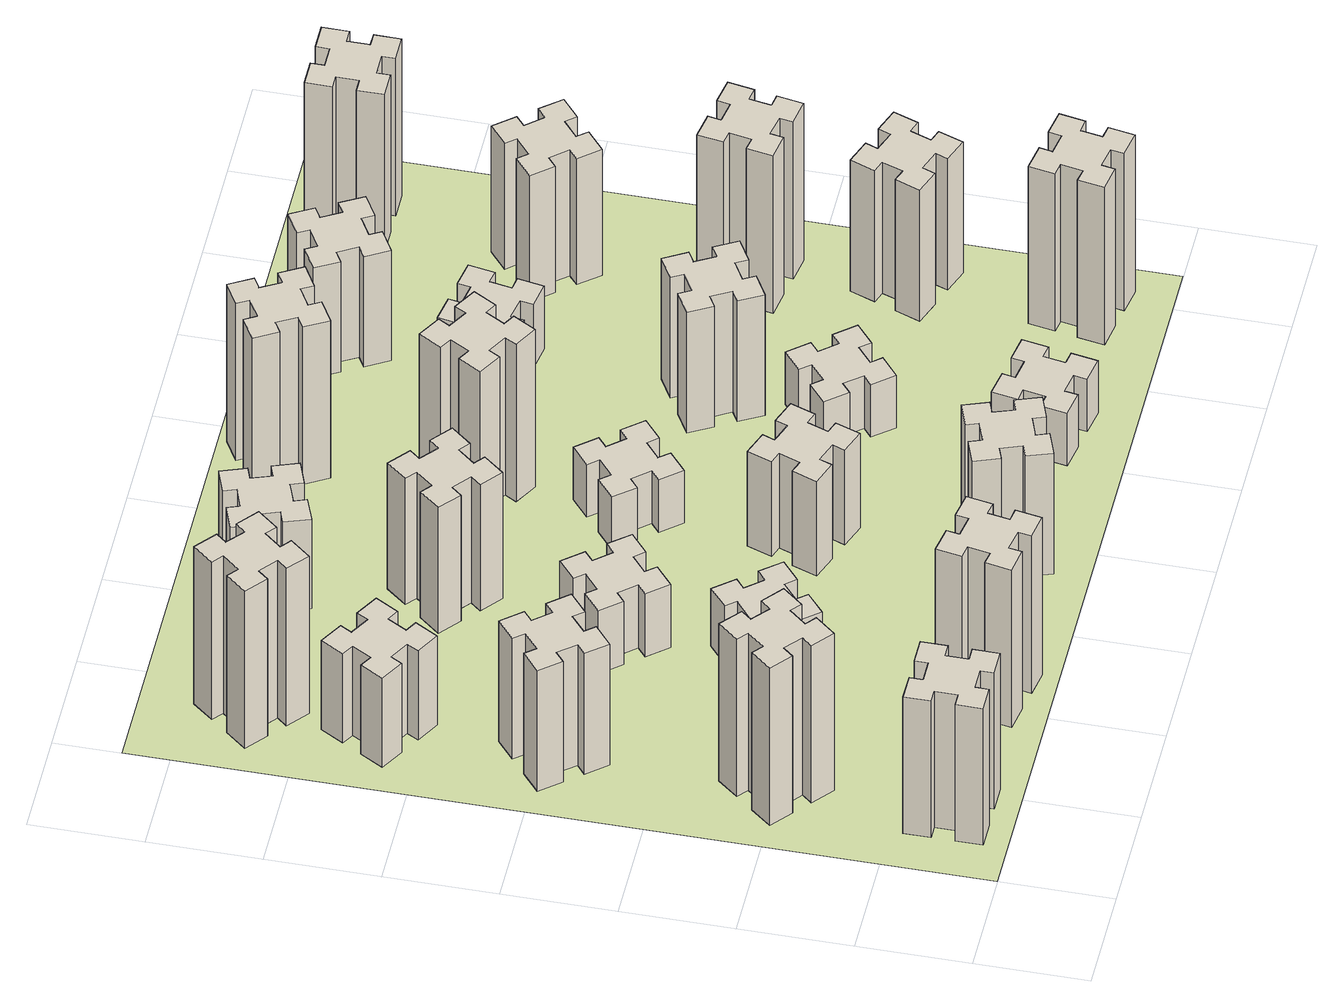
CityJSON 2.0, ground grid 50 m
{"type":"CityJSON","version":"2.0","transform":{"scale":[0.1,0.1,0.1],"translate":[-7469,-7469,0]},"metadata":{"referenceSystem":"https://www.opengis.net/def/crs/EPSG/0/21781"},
"CityObjects":{
"building1":{"type":"Building","attributes":{"class":"1000","function":"1000","usage":"1000","yearOfConstruction":2016,"roofType":"1000","measuredHeight":78,"storeysAboveGround":30,"storeysBelowGround":0},"geometry":[{"type":"Solid","lod":"1","boundaries":[[[[0,1,2,3,4,5,6,7,8,9,10,11,12,13,14,15,16,17,18,19]],[[17,16,20,21]],[[16,15,22,20]],[[15,14,23,22]],[[14,13,24,23]],[[13,12,25,24]],[[12,11,26,25]],[[11,10,27,26]],[[10,9,28,27]],[[9,8,29,28]],[[8,7,30,29]],[[7,6,31,30]],[[6,5,32,31]],[[5,4,33,32]],[[4,3,34,33]],[[3,2,35,34]],[[2,1,36,35]],[[1,0,37,36]],[[0,19,38,37]],[[19,18,39,38]],[[18,17,21,39]],[[24,25,26,27,28,29,30,31,32,33,34,35,36,37,38,39,21,20,22,23]]]]}]},
"building2":{"type":"Building","attributes":{"class":"1000","function":"1000","usage":"1000","yearOfConstruction":2016,"roofType":"1000","measuredHeight":90,"storeysAboveGround":30,"storeysBelowGround":0},"geometry":[{"type":"Solid","lod":"1","boundaries":[[[[40,41,42,43,44,45,46,47,48,49,50,51,52,53,54,55,56,57,58,59]],[[57,56,60,61]],[[56,55,62,60]],[[55,54,63,62]],[[54,53,64,63]],[[53,52,65,64]],[[52,51,66,65]],[[51,50,67,66]],[[50,49,68,67]],[[49,48,69,68]],[[48,47,70,69]],[[47,46,71,70]],[[46,45,72,71]],[[45,44,73,72]],[[44,43,74,73]],[[43,42,75,74]],[[42,41,76,75]],[[41,40,77,76]],[[40,59,78,77]],[[59,58,79,78]],[[58,57,61,79]],[[64,65,66,67,68,69,70,71,72,73,74,75,76,77,78,79,61,60,62,63]]]]}]},
"building3":{"type":"Building","attributes":{"class":"1000","function":"1000","usage":"1000","yearOfConstruction":2016,"roofType":"1000","measuredHeight":69,"storeysAboveGround":30,"storeysBelowGround":0},"geometry":[{"type":"Solid","lod":"1","boundaries":[[[[80,81,82,83,84,85,86,87,88,89,90,91,92,93,94,95,96,97,98,99]],[[97,96,100,101]],[[96,95,102,100]],[[95,94,103,102]],[[94,93,104,103]],[[93,92,105,104]],[[92,91,106,105]],[[91,90,107,106]],[[90,89,108,107]],[[89,88,109,108]],[[88,87,110,109]],[[87,86,111,110]],[[86,85,112,111]],[[85,84,113,112]],[[84,83,114,113]],[[83,82,115,114]],[[82,81,116,115]],[[81,80,117,116]],[[80,99,118,117]],[[99,98,119,118]],[[98,97,101,119]],[[104,105,106,107,108,109,110,111,112,113,114,115,116,117,118,119,101,100,102,103]]]]}]},
"building4":{"type":"Building","attributes":{"class":"1000","function":"1000","usage":"1000","yearOfConstruction":2016,"roofType":"1000","measuredHeight":51,"storeysAboveGround":30,"storeysBelowGround":0},"geometry":[{"type":"Solid","lod":"1","boundaries":[[[[120,121,122,123,124,125,126,127,128,129,130,131,132,133,134,135,136,137,138,139]],[[137,136,140,141]],[[136,135,142,140]],[[135,134,143,142]],[[134,133,144,143]],[[133,132,145,144]],[[132,131,146,145]],[[131,130,147,146]],[[130,129,148,147]],[[129,128,149,148]],[[128,127,150,149]],[[127,126,151,150]],[[126,125,152,151]],[[125,124,153,152]],[[124,123,154,153]],[[123,122,155,154]],[[122,121,156,155]],[[121,120,157,156]],[[120,139,158,157]],[[139,138,159,158]],[[138,137,141,159]],[[144,145,146,147,148,149,150,151,152,153,154,155,156,157,158,159,141,140,142,143]]]]}]},
"building5":{"type":"Building","attributes":{"class":"1000","function":"1000","usage":"1000","yearOfConstruction":2016,"roofType":"1000","measuredHeight":90,"storeysAboveGround":30,"storeysBelowGround":0},"geometry":[{"type":"Solid","lod":"1","boundaries":[[[[160,161,162,163,164,165,166,167,168,169,170,171,172,173,174,175,176,177,178,179]],[[177,176,180,181]],[[176,175,182,180]],[[175,174,183,182]],[[174,173,184,183]],[[173,172,185,184]],[[172,171,186,185]],[[171,170,187,186]],[[170,169,188,187]],[[169,168,189,188]],[[168,167,190,189]],[[167,166,191,190]],[[166,165,192,191]],[[165,164,193,192]],[[164,163,194,193]],[[163,162,195,194]],[[162,161,196,195]],[[161,160,197,196]],[[160,179,198,197]],[[179,178,199,198]],[[178,177,181,199]],[[184,185,186,187,188,189,190,191,192,193,194,195,196,197,198,199,181,180,182,183]]]]}]},
"building6":{"type":"Building","attributes":{"class":"1000","function":"1000","usage":"1000","yearOfConstruction":2016,"roofType":"1000","measuredHeight":90,"storeysAboveGround":30,"storeysBelowGround":0},"geometry":[{"type":"Solid","lod":"1","boundaries":[[[[200,201,202,203,204,205,206,207,208,209,210,211,212,213,214,215,216,217,218,219]],[[217,216,220,221]],[[216,215,222,220]],[[215,214,223,222]],[[214,213,224,223]],[[213,212,225,224]],[[212,211,226,225]],[[211,210,227,226]],[[210,209,228,227]],[[209,208,229,228]],[[208,207,230,229]],[[207,206,231,230]],[[206,205,232,231]],[[205,204,233,232]],[[204,203,234,233]],[[203,202,235,234]],[[202,201,236,235]],[[201,200,237,236]],[[200,219,238,237]],[[219,218,239,238]],[[218,217,221,239]],[[224,225,226,227,228,229,230,231,232,233,234,235,236,237,238,239,221,220,222,223]]]]}]},
"building7":{"type":"Building","attributes":{"class":"1000","function":"1000","usage":"1000","yearOfConstruction":2016,"roofType":"1000","measuredHeight":33,"storeysAboveGround":30,"storeysBelowGround":0},"geometry":[{"type":"Solid","lod":"1","boundaries":[[[[240,241,242,243,244,245,246,247,248,249,250,251,252,253,254,255,256,257,258,259]],[[257,256,260,261]],[[256,255,262,260]],[[255,254,263,262]],[[254,253,264,263]],[[253,252,265,264]],[[252,251,266,265]],[[251,250,267,266]],[[250,249,268,267]],[[249,248,269,268]],[[248,247,270,269]],[[247,246,271,270]],[[246,245,272,271]],[[245,244,273,272]],[[244,243,274,273]],[[243,242,275,274]],[[242,241,276,275]],[[241,240,277,276]],[[240,259,278,277]],[[259,258,279,278]],[[258,257,261,279]],[[264,265,266,267,268,269,270,271,272,273,274,275,276,277,278,279,261,260,262,263]]]]}]},
"building8":{"type":"Building","attributes":{"class":"1000","function":"1000","usage":"1000","yearOfConstruction":2016,"roofType":"1000","measuredHeight":36,"storeysAboveGround":30,"storeysBelowGround":0},"geometry":[{"type":"Solid","lod":"1","boundaries":[[[[280,281,282,283,284,285,286,287,288,289,290,291,292,293,294,295,296,297,298,299]],[[297,296,300,301]],[[296,295,302,300]],[[295,294,303,302]],[[294,293,304,303]],[[293,292,305,304]],[[292,291,306,305]],[[291,290,307,306]],[[290,289,308,307]],[[289,288,309,308]],[[288,287,310,309]],[[287,286,311,310]],[[286,285,312,311]],[[285,284,313,312]],[[284,283,314,313]],[[283,282,315,314]],[[282,281,316,315]],[[281,280,317,316]],[[280,299,318,317]],[[299,298,319,318]],[[298,297,301,319]],[[304,305,306,307,308,309,310,311,312,313,314,315,316,317,318,319,301,300,302,303]]]]}]},
"building9":{"type":"Building","attributes":{"class":"1000","function":"1000","usage":"1000","yearOfConstruction":2016,"roofType":"1000","measuredHeight":72,"storeysAboveGround":30,"storeysBelowGround":0},"geometry":[{"type":"Solid","lod":"1","boundaries":[[[[320,321,322,323,324,325,326,327,328,329,330,331,332,333,334,335,336,337,338,339]],[[337,336,340,341]],[[336,335,342,340]],[[335,334,343,342]],[[334,333,344,343]],[[333,332,345,344]],[[332,331,346,345]],[[331,330,347,346]],[[330,329,348,347]],[[329,328,349,348]],[[328,327,350,349]],[[327,326,351,350]],[[326,325,352,351]],[[325,324,353,352]],[[324,323,354,353]],[[323,322,355,354]],[[322,321,356,355]],[[321,320,357,356]],[[320,339,358,357]],[[339,338,359,358]],[[338,337,341,359]],[[344,345,346,347,348,349,350,351,352,353,354,355,356,357,358,359,341,340,342,343]]]]}]},
"building10":{"type":"Building","attributes":{"class":"1000","function":"1000","usage":"1000","yearOfConstruction":2016,"roofType":"1000","measuredHeight":69,"storeysAboveGround":30,"storeysBelowGround":0},"geometry":[{"type":"Solid","lod":"1","boundaries":[[[[360,361,362,363,364,365,366,367,368,369,370,371,372,373,374,375,376,377,378,379]],[[377,376,380,381]],[[376,375,382,380]],[[375,374,383,382]],[[374,373,384,383]],[[373,372,385,384]],[[372,371,386,385]],[[371,370,387,386]],[[370,369,388,387]],[[369,368,389,388]],[[368,367,390,389]],[[367,366,391,390]],[[366,365,392,391]],[[365,364,393,392]],[[364,363,394,393]],[[363,362,395,394]],[[362,361,396,395]],[[361,360,397,396]],[[360,379,398,397]],[[379,378,399,398]],[[378,377,381,399]],[[384,385,386,387,388,389,390,391,392,393,394,395,396,397,398,399,381,380,382,383]]]]}]},
"building11":{"type":"Building","attributes":{"class":"1000","function":"1000","usage":"1000","yearOfConstruction":2016,"roofType":"1000","measuredHeight":51,"storeysAboveGround":30,"storeysBelowGround":0},"geometry":[{"type":"Solid","lod":"1","boundaries":[[[[400,401,402,403,404,405,406,407,408,409,410,411,412,413,414,415,416,417,418,419]],[[417,416,420,421]],[[416,415,422,420]],[[415,414,423,422]],[[414,413,424,423]],[[413,412,425,424]],[[412,411,426,425]],[[411,410,427,426]],[[410,409,428,427]],[[409,408,429,428]],[[408,407,430,429]],[[407,406,431,430]],[[406,405,432,431]],[[405,404,433,432]],[[404,403,434,433]],[[403,402,435,434]],[[402,401,436,435]],[[401,400,437,436]],[[400,419,438,437]],[[419,418,439,438]],[[418,417,421,439]],[[424,425,426,427,428,429,430,431,432,433,434,435,436,437,438,439,421,420,422,423]]]]}]},
"building12":{"type":"Building","attributes":{"class":"1000","function":"1000","usage":"1000","yearOfConstruction":2016,"roofType":"1000","measuredHeight":54,"storeysAboveGround":30,"storeysBelowGround":0},"geometry":[{"type":"Solid","lod":"1","boundaries":[[[[440,441,442,443,444,445,446,447,448,449,450,451,452,453,454,455,456,457,458,459]],[[457,456,460,461]],[[456,455,462,460]],[[455,454,463,462]],[[454,453,464,463]],[[453,452,465,464]],[[452,451,466,465]],[[451,450,467,466]],[[450,449,468,467]],[[449,448,469,468]],[[448,447,470,469]],[[447,446,471,470]],[[446,445,472,471]],[[445,444,473,472]],[[444,443,474,473]],[[443,442,475,474]],[[442,441,476,475]],[[441,440,477,476]],[[440,459,478,477]],[[459,458,479,478]],[[458,457,461,479]],[[464,465,466,467,468,469,470,471,472,473,474,475,476,477,478,479,461,460,462,463]]]]}]},
"building13":{"type":"Building","attributes":{"class":"1000","function":"1000","usage":"1000","yearOfConstruction":2016,"roofType":"1000","measuredHeight":30,"storeysAboveGround":30,"storeysBelowGround":0},"geometry":[{"type":"Solid","lod":"1","boundaries":[[[[480,481,482,483,484,485,486,487,488,489,490,491,492,493,494,495,496,497,498,499]],[[497,496,500,501]],[[496,495,502,500]],[[495,494,503,502]],[[494,493,504,503]],[[493,492,505,504]],[[492,491,506,505]],[[491,490,507,506]],[[490,489,508,507]],[[489,488,509,508]],[[488,487,510,509]],[[487,486,511,510]],[[486,485,512,511]],[[485,484,513,512]],[[484,483,514,513]],[[483,482,515,514]],[[482,481,516,515]],[[481,480,517,516]],[[480,499,518,517]],[[499,498,519,518]],[[498,497,501,519]],[[504,505,506,507,508,509,510,511,512,513,514,515,516,517,518,519,501,500,502,503]]]]}]},
"building14":{"type":"Building","attributes":{"class":"1000","function":"1000","usage":"1000","yearOfConstruction":2016,"roofType":"1000","measuredHeight":90,"storeysAboveGround":30,"storeysBelowGround":0},"geometry":[{"type":"Solid","lod":"1","boundaries":[[[[520,521,522,523,524,525,526,527,528,529,530,531,532,533,534,535,536,537,538,539]],[[537,536,540,541]],[[536,535,542,540]],[[535,534,543,542]],[[534,533,544,543]],[[533,532,545,544]],[[532,531,546,545]],[[531,530,547,546]],[[530,529,548,547]],[[529,528,549,548]],[[528,527,550,549]],[[527,526,551,550]],[[526,525,552,551]],[[525,524,553,552]],[[524,523,554,553]],[[523,522,555,554]],[[522,521,556,555]],[[521,520,557,556]],[[520,539,558,557]],[[539,538,559,558]],[[538,537,541,559]],[[544,545,546,547,548,549,550,551,552,553,554,555,556,557,558,559,541,540,542,543]]]]}]},
"building15":{"type":"Building","attributes":{"class":"1000","function":"1000","usage":"1000","yearOfConstruction":2016,"roofType":"1000","measuredHeight":30,"storeysAboveGround":30,"storeysBelowGround":0},"geometry":[{"type":"Solid","lod":"1","boundaries":[[[[560,561,562,563,564,565,566,567,568,569,570,571,572,573,574,575,576,577,578,579]],[[577,576,580,581]],[[576,575,582,580]],[[575,574,583,582]],[[574,573,584,583]],[[573,572,585,584]],[[572,571,586,585]],[[571,570,587,586]],[[570,569,588,587]],[[569,568,589,588]],[[568,567,590,589]],[[567,566,591,590]],[[566,565,592,591]],[[565,564,593,592]],[[564,563,594,593]],[[563,562,595,594]],[[562,561,596,595]],[[561,560,597,596]],[[560,579,598,597]],[[579,578,599,598]],[[578,577,581,599]],[[584,585,586,587,588,589,590,591,592,593,594,595,596,597,598,599,581,580,582,583]]]]}]},
"building16":{"type":"Building","attributes":{"class":"1000","function":"1000","usage":"1000","yearOfConstruction":2016,"roofType":"1000","measuredHeight":90,"storeysAboveGround":30,"storeysBelowGround":0},"geometry":[{"type":"Solid","lod":"1","boundaries":[[[[600,601,602,603,604,605,606,607,608,609,610,611,612,613,614,615,616,617,618,619]],[[617,616,620,621]],[[616,615,622,620]],[[615,614,623,622]],[[614,613,624,623]],[[613,612,625,624]],[[612,611,626,625]],[[611,610,627,626]],[[610,609,628,627]],[[609,608,629,628]],[[608,607,630,629]],[[607,606,631,630]],[[606,605,632,631]],[[605,604,633,632]],[[604,603,634,633]],[[603,602,635,634]],[[602,601,636,635]],[[601,600,637,636]],[[600,619,638,637]],[[619,618,639,638]],[[618,617,621,639]],[[624,625,626,627,628,629,630,631,632,633,634,635,636,637,638,639,621,620,622,623]]]]}]},
"building17":{"type":"Building","attributes":{"class":"1000","function":"1000","usage":"1000","yearOfConstruction":2016,"roofType":"1000","measuredHeight":30,"storeysAboveGround":30,"storeysBelowGround":0},"geometry":[{"type":"Solid","lod":"1","boundaries":[[[[640,641,642,643,644,645,646,647,648,649,650,651,652,653,654,655,656,657,658,659]],[[657,656,660,661]],[[656,655,662,660]],[[655,654,663,662]],[[654,653,664,663]],[[653,652,665,664]],[[652,651,666,665]],[[651,650,667,666]],[[650,649,668,667]],[[649,648,669,668]],[[648,647,670,669]],[[647,646,671,670]],[[646,645,672,671]],[[645,644,673,672]],[[644,643,674,673]],[[643,642,675,674]],[[642,641,676,675]],[[641,640,677,676]],[[640,659,678,677]],[[659,658,679,678]],[[658,657,661,679]],[[664,665,666,667,668,669,670,671,672,673,674,675,676,677,678,679,661,660,662,663]]]]}]},
"building18":{"type":"Building","attributes":{"class":"1000","function":"1000","usage":"1000","yearOfConstruction":2016,"roofType":"1000","measuredHeight":69,"storeysAboveGround":30,"storeysBelowGround":0},"geometry":[{"type":"Solid","lod":"1","boundaries":[[[[680,681,682,683,684,685,686,687,688,689,690,691,692,693,694,695,696,697,698,699]],[[697,696,700,701]],[[696,695,702,700]],[[695,694,703,702]],[[694,693,704,703]],[[693,692,705,704]],[[692,691,706,705]],[[691,690,707,706]],[[690,689,708,707]],[[689,688,709,708]],[[688,687,710,709]],[[687,686,711,710]],[[686,685,712,711]],[[685,684,713,712]],[[684,683,714,713]],[[683,682,715,714]],[[682,681,716,715]],[[681,680,717,716]],[[680,699,718,717]],[[699,698,719,718]],[[698,697,701,719]],[[704,705,706,707,708,709,710,711,712,713,714,715,716,717,718,719,701,700,702,703]]]]}]},
"building19":{"type":"Building","attributes":{"class":"1000","function":"1000","usage":"1000","yearOfConstruction":2016,"roofType":"1000","measuredHeight":36,"storeysAboveGround":30,"storeysBelowGround":0},"geometry":[{"type":"Solid","lod":"1","boundaries":[[[[720,721,722,723,724,725,726,727,728,729,730,731,732,733,734,735,736,737,738,739]],[[737,736,740,741]],[[736,735,742,740]],[[735,734,743,742]],[[734,733,744,743]],[[733,732,745,744]],[[732,731,746,745]],[[731,730,747,746]],[[730,729,748,747]],[[729,728,749,748]],[[728,727,750,749]],[[727,726,751,750]],[[726,725,752,751]],[[725,724,753,752]],[[724,723,754,753]],[[723,722,755,754]],[[722,721,756,755]],[[721,720,757,756]],[[720,739,758,757]],[[739,738,759,758]],[[738,737,741,759]],[[744,745,746,747,748,749,750,751,752,753,754,755,756,757,758,759,741,740,742,743]]]]}]},
"building20":{"type":"Building","attributes":{"class":"1000","function":"1000","usage":"1000","yearOfConstruction":2016,"roofType":"1000","measuredHeight":90,"storeysAboveGround":30,"storeysBelowGround":0},"geometry":[{"type":"Solid","lod":"1","boundaries":[[[[760,761,762,763,764,765,766,767,768,769,770,771,772,773,774,775,776,777,778,779]],[[777,776,780,781]],[[776,775,782,780]],[[775,774,783,782]],[[774,773,784,783]],[[773,772,785,784]],[[772,771,786,785]],[[771,770,787,786]],[[770,769,788,787]],[[769,768,789,788]],[[768,767,790,789]],[[767,766,791,790]],[[766,765,792,791]],[[765,764,793,792]],[[764,763,794,793]],[[763,762,795,794]],[[762,761,796,795]],[[761,760,797,796]],[[760,779,798,797]],[[779,778,799,798]],[[778,777,781,799]],[[784,785,786,787,788,789,790,791,792,793,794,795,796,797,798,799,781,780,782,783]]]]}]},
"building21":{"type":"Building","attributes":{"class":"1000","function":"1000","usage":"1000","yearOfConstruction":2016,"roofType":"1000","measuredHeight":63,"storeysAboveGround":30,"storeysBelowGround":0},"geometry":[{"type":"Solid","lod":"1","boundaries":[[[[800,801,802,803,804,805,806,807,808,809,810,811,812,813,814,815,816,817,818,819]],[[817,816,820,821]],[[816,815,822,820]],[[815,814,823,822]],[[814,813,824,823]],[[813,812,825,824]],[[812,811,826,825]],[[811,810,827,826]],[[810,809,828,827]],[[809,808,829,828]],[[808,807,830,829]],[[807,806,831,830]],[[806,805,832,831]],[[805,804,833,832]],[[804,803,834,833]],[[803,802,835,834]],[[802,801,836,835]],[[801,800,837,836]],[[800,819,838,837]],[[819,818,839,838]],[[818,817,821,839]],[[824,825,826,827,828,829,830,831,832,833,834,835,836,837,838,839,821,820,822,823]]]]}]},
"building22":{"type":"Building","attributes":{"class":"1000","function":"1000","usage":"1000","yearOfConstruction":2016,"roofType":"1000","measuredHeight":75,"storeysAboveGround":30,"storeysBelowGround":0},"geometry":[{"type":"Solid","lod":"1","boundaries":[[[[840,841,842,843,844,845,846,847,848,849,850,851,852,853,854,855,856,857,858,859]],[[857,856,860,861]],[[856,855,862,860]],[[855,854,863,862]],[[854,853,864,863]],[[853,852,865,864]],[[852,851,866,865]],[[851,850,867,866]],[[850,849,868,867]],[[849,848,869,868]],[[848,847,870,869]],[[847,846,871,870]],[[846,845,872,871]],[[845,844,873,872]],[[844,843,874,873]],[[843,842,875,874]],[[842,841,876,875]],[[841,840,877,876]],[[840,859,878,877]],[[859,858,879,878]],[[858,857,861,879]],[[864,865,866,867,868,869,870,871,872,873,874,875,876,877,878,879,861,860,862,863]]]]}]},
"building23":{"type":"Building","attributes":{"class":"1000","function":"1000","usage":"1000","yearOfConstruction":2016,"roofType":"1000","measuredHeight":90,"storeysAboveGround":30,"storeysBelowGround":0},"geometry":[{"type":"Solid","lod":"1","boundaries":[[[[880,881,882,883,884,885,886,887,888,889,890,891,892,893,894,895,896,897,898,899]],[[897,896,900,901]],[[896,895,902,900]],[[895,894,903,902]],[[894,893,904,903]],[[893,892,905,904]],[[892,891,906,905]],[[891,890,907,906]],[[890,889,908,907]],[[889,888,909,908]],[[888,887,910,909]],[[887,886,911,910]],[[886,885,912,911]],[[885,884,913,912]],[[884,883,914,913]],[[883,882,915,914]],[[882,881,916,915]],[[881,880,917,916]],[[880,899,918,917]],[[899,898,919,918]],[[898,897,901,919]],[[904,905,906,907,908,909,910,911,912,913,914,915,916,917,918,919,901,900,902,903]]]]}]},
"building24":{"type":"Building","attributes":{"class":"1000","function":"1000","usage":"1000","yearOfConstruction":2016,"roofType":"1000","measuredHeight":72,"storeysAboveGround":30,"storeysBelowGround":0},"geometry":[{"type":"Solid","lod":"1","boundaries":[[[[920,921,922,923,924,925,926,927,928,929,930,931,932,933,934,935,936,937,938,939]],[[937,936,940,941]],[[936,935,942,940]],[[935,934,943,942]],[[934,933,944,943]],[[933,932,945,944]],[[932,931,946,945]],[[931,930,947,946]],[[930,929,948,947]],[[929,928,949,948]],[[928,927,950,949]],[[927,926,951,950]],[[926,925,952,951]],[[925,924,953,952]],[[924,923,954,953]],[[923,922,955,954]],[[922,921,956,955]],[[921,920,957,956]],[[920,939,958,957]],[[939,938,959,958]],[[938,937,941,959]],[[944,945,946,947,948,949,950,951,952,953,954,955,956,957,958,959,941,940,942,943]]]]}]},
"building25":{"type":"Building","attributes":{"class":"1000","function":"1000","usage":"1000","yearOfConstruction":2016,"roofType":"1000","measuredHeight":90,"storeysAboveGround":30,"storeysBelowGround":0},"geometry":[{"type":"Solid","lod":"1","boundaries":[[[[960,961,962,963,964,965,966,967,968,969,970,971,972,973,974,975,976,977,978,979]],[[977,976,980,981]],[[976,975,982,980]],[[975,974,983,982]],[[974,973,984,983]],[[973,972,985,984]],[[972,971,986,985]],[[971,970,987,986]],[[970,969,988,987]],[[969,968,989,988]],[[968,967,990,989]],[[967,966,991,990]],[[966,965,992,991]],[[965,964,993,992]],[[964,963,994,993]],[[963,962,995,994]],[[962,961,996,995]],[[961,960,997,996]],[[960,979,998,997]],[[979,978,999,998]],[[978,977,981,999]],[[984,985,986,987,988,989,990,991,992,993,994,995,996,997,998,999,981,980,982,983]]]]}]},
"landuse1":{"type":"LandUse","attributes":{"name":"plot1","function":"1010"},"geometry":[{"type":"MultiSurface","lod":"1","boundaries":[[[1000,1001,1002,1003]]]}]}
},
"vertices":[
[265,325,0],[265,225,0],[205,225,0],[205,105,0],[325,105,0],[325,165,0],[425,165,0],[425,105,0],[545,105,0],[545,225,0],[485,225,0],[485,325,0],[545,325,0],[545,445,0],[425,445,0],[425,385,0],[325,385,0],[325,445,0],[205,445,0],[205,325,0],[325,385,780],[325,445,780],[425,385,780],[425,445,780],[545,445,780],[545,325,780],[485,325,780],[485,225,780],[545,225,780],[545,105,780],[425,105,780],[425,165,780],[325,165,780],[325,105,780],[205,105,780],[205,225,780],[265,225,780],[265,325,780],[205,325,780],[205,445,780],
[484,1067,0],[408,1132,0],[446,1178,0],[354,1255,0],[277,1163,0],[323,1124,0],[259,1048,0],[213,1086,0],[136,994,0],[228,917,0],[266,963,0],[343,899,0],[304,853,0],[396,776,0],[473,868,0],[427,906,0],[492,983,0],[538,944,0],[615,1036,0],[523,1113,0],[492,983,900],[538,944,900],[427,906,900],[473,868,900],[396,776,900],[304,853,900],[343,899,900],[266,963,900],[228,917,900],[136,994,900],[213,1086,900],[259,1048,900],[323,1124,900],[277,1163,900],[354,1255,900],[446,1178,900],[408,1132,900],[484,1067,900],[523,1113,900],[615,1036,900],
[492,1988,0],[427,2064,0],[473,2103,0],[396,2195,0],[304,2118,0],[343,2072,0],[266,2007,0],[228,2053,0],[136,1976,0],[213,1884,0],[259,1923,0],[323,1846,0],[277,1808,0],[354,1716,0],[446,1793,0],[408,1839,0],[484,1903,0],[523,1857,0],[615,1934,0],[538,2026,0],[484,1903,690],[523,1857,690],[408,1839,690],[446,1793,690],[354,1716,690],[277,1808,690],[323,1846,690],[259,1923,690],[213,1884,690],[136,1976,690],[228,2053,690],[266,2007,690],[343,2072,690],[304,2118,690],[396,2195,690],[473,2103,690],[427,2064,690],[492,1988,690],[538,2026,690],[615,1934,690],
[446,2597,0],[496,2684,0],[548,2654,0],[608,2758,0],[504,2818,0],[474,2766,0],[387,2816,0],[417,2868,0],[313,2928,0],[253,2824,0],[305,2794,0],[255,2707,0],[203,2737,0],[143,2633,0],[247,2573,0],[277,2625,0],[364,2575,0],[334,2523,0],[438,2463,0],[498,2567,0],[364,2575,510],[334,2523,510],[277,2625,510],[247,2573,510],[143,2633,510],[203,2737,510],[255,2707,510],[305,2794,510],[253,2824,510],[313,2928,510],[417,2868,510],[387,2816,510],[474,2766,510],[504,2818,510],[608,2758,510],[548,2654,510],[496,2684,510],[446,2597,510],[498,2567,510],[438,2463,510],
[1016,344,0],[998,245,0],[939,256,0],[918,137,0],[1037,117,0],[1047,176,0],[1145,158,0],[1135,99,0],[1253,78,0],[1274,197,0],[1215,207,0],[1232,305,0],[1291,295,0],[1312,413,0],[1194,434,0],[1184,375,0],[1085,392,0],[1096,451,0],[977,472,0],[957,354,0],[1085,392,900],[1096,451,900],[1184,375,900],[1194,434,900],[1312,413,900],[1291,295,900],[1232,305,900],[1215,207,900],[1274,197,900],[1253,78,900],[1135,99,900],[1145,158,900],[1047,176,900],[1037,117,900],[918,137,900],[939,256,900],[998,245,900],[1016,344,900],[957,354,900],[977,472,900],
[484,3287,0],[408,3352,0],[446,3398,0],[354,3475,0],[277,3383,0],[323,3344,0],[259,3268,0],[213,3306,0],[136,3214,0],[228,3137,0],[266,3183,0],[343,3119,0],[304,3073,0],[396,2996,0],[473,3088,0],[427,3126,0],[492,3203,0],[538,3164,0],[615,3256,0],[523,3333,0],[492,3203,900],[538,3164,900],[427,3126,900],[473,3088,900],[396,2996,900],[304,3073,900],[343,3119,900],[266,3183,900],[228,3137,900],[136,3214,900],[213,3306,900],[259,3268,900],[323,3344,900],[277,3383,900],[354,3475,900],[446,3398,900],[408,3352,900],[484,3287,900],[523,3333,900],[615,3256,900],
[1083,1332,0],[1006,1267,0],[968,1313,0],[876,1236,0],[953,1144,0],[999,1183,0],[1063,1106,0],[1017,1068,0],[1094,976,0],[1186,1053,0],[1148,1099,0],[1224,1163,0],[1263,1117,0],[1355,1194,0],[1278,1286,0],[1232,1248,0],[1167,1324,0],[1213,1363,0],[1136,1455,0],[1044,1378,0],[1167,1324,330],[1213,1363,330],[1232,1248,330],[1278,1286,330],[1355,1194,330],[1263,1117,330],[1224,1163,330],[1148,1099,330],[1186,1053,330],[1094,976,330],[1017,1068,330],[1063,1106,330],[999,1183,330],[953,1144,330],[876,1236,330],[968,1313,330],[1006,1267,330],[1083,1332,330],[1044,1378,330],[1136,1455,330],
[1083,1972,0],[1006,1907,0],[968,1953,0],[876,1876,0],[953,1784,0],[999,1823,0],[1063,1746,0],[1017,1708,0],[1094,1616,0],[1186,1693,0],[1148,1739,0],[1224,1803,0],[1263,1757,0],[1355,1834,0],[1278,1926,0],[1232,1888,0],[1167,1964,0],[1213,2003,0],[1136,2095,0],[1044,2018,0],[1167,1964,360],[1213,2003,360],[1232,1888,360],[1278,1926,360],[1355,1834,360],[1263,1757,360],[1224,1803,360],[1148,1739,360],[1186,1693,360],[1094,1616,360],[1017,1708,360],[1063,1746,360],[999,1823,360],[953,1784,360],[876,1876,360],[968,1953,360],[1006,1907,360],[1083,1972,360],[1044,2018,360],[1136,2095,360],
[1267,2486,0],[1332,2563,0],[1378,2524,0],[1455,2616,0],[1363,2693,0],[1324,2647,0],[1248,2712,0],[1286,2758,0],[1194,2835,0],[1117,2743,0],[1163,2704,0],[1099,2628,0],[1053,2666,0],[976,2574,0],[1068,2497,0],[1106,2543,0],[1183,2479,0],[1144,2433,0],[1236,2356,0],[1313,2448,0],[1183,2479,720],[1144,2433,720],[1106,2543,720],[1068,2497,720],[976,2574,720],[1053,2666,720],[1099,2628,720],[1163,2704,720],[1117,2743,720],[1194,2835,720],[1286,2758,720],[1248,2712,720],[1324,2647,720],[1363,2693,720],[1455,2616,720],[1378,2524,720],[1332,2563,720],[1267,2486,720],[1313,2448,720],[1236,2356,720],
[1835,385,0],[1869,291,0],[1813,270,0],[1854,157,0],[1967,199,0],[1946,255,0],[2040,289,0],[2060,233,0],[2173,274,0],[2132,387,0],[2076,366,0],[2042,460,0],[2098,480,0],[2057,593,0],[1944,552,0],[1965,496,0],[1871,462,0],[1850,518,0],[1737,477,0],[1779,364,0],[1871,462,690],[1850,518,690],[1965,496,690],[1944,552,690],[2057,593,690],[2098,480,690],[2042,460,690],[2076,366,690],[2132,387,690],[2173,274,690],[2060,233,690],[2040,289,690],[1946,255,690],[1967,199,690],[1854,157,690],[1813,270,690],[1869,291,690],[1835,385,690],[1779,364,690],[1737,477,690],
[1125,3456,0],[1031,3422,0],[1010,3478,0],[897,3437,0],[939,3324,0],[995,3345,0],[1029,3251,0],[973,3230,0],[1014,3117,0],[1127,3159,0],[1106,3215,0],[1200,3249,0],[1220,3193,0],[1333,3234,0],[1292,3347,0],[1236,3326,0],[1202,3420,0],[1258,3440,0],[1217,3553,0],[1104,3512,0],[1202,3420,510],[1258,3440,510],[1236,3326,510],[1292,3347,510],[1333,3234,510],[1220,3193,510],[1200,3249,510],[1106,3215,510],[1127,3159,510],[1014,3117,510],[973,3230,510],[1029,3251,510],[995,3345,510],[939,3324,510],[897,3437,510],[1010,3478,510],[1031,3422,510],[1125,3456,510],[1104,3512,510],[1217,3553,510],
[1769,1300,0],[1735,1206,0],[1679,1227,0],[1637,1114,0],[1750,1073,0],[1771,1129,0],[1865,1095,0],[1844,1039,0],[1957,997,0],[1998,1110,0],[1942,1131,0],[1976,1225,0],[2032,1204,0],[2073,1317,0],[1960,1358,0],[1940,1302,0],[1846,1336,0],[1867,1392,0],[1754,1433,0],[1713,1320,0],[1846,1336,540],[1867,1392,540],[1940,1302,540],[1960,1358,540],[2073,1317,540],[2032,1204,540],[1976,1225,540],[1942,1131,540],[1998,1110,540],[1957,997,540],[1844,1039,540],[1865,1095,540],[1771,1129,540],[1750,1073,540],[1637,1114,540],[1679,1227,540],[1735,1206,540],[1769,1300,540],[1713,1320,540],[1754,1433,540],
[1972,1988,0],[1907,2064,0],[1953,2103,0],[1876,2195,0],[1784,2118,0],[1823,2072,0],[1746,2007,0],[1708,2053,0],[1616,1976,0],[1693,1884,0],[1739,1923,0],[1803,1846,0],[1757,1808,0],[1834,1716,0],[1926,1793,0],[1888,1839,0],[1964,1903,0],[2003,1857,0],[2095,1934,0],[2018,2026,0],[1964,1903,300],[2003,1857,300],[1888,1839,300],[1926,1793,300],[1834,1716,300],[1757,1808,300],[1803,1846,300],[1739,1923,300],[1693,1884,300],[1616,1976,300],[1708,2053,300],[1746,2007,300],[1823,2072,300],[1784,2118,300],[1876,2195,300],[1953,2103,300],[1907,2064,300],[1972,1988,300],[2018,2026,300],[2095,1934,300],
[1926,2497,0],[1976,2584,0],[2028,2554,0],[2088,2658,0],[1984,2718,0],[1954,2666,0],[1867,2716,0],[1897,2768,0],[1793,2828,0],[1733,2724,0],[1785,2694,0],[1735,2607,0],[1683,2637,0],[1623,2533,0],[1727,2473,0],[1757,2525,0],[1844,2475,0],[1814,2423,0],[1918,2363,0],[1978,2467,0],[1844,2475,900],[1814,2423,900],[1757,2525,900],[1727,2473,900],[1623,2533,900],[1683,2637,900],[1735,2607,900],[1785,2694,900],[1733,2724,900],[1793,2828,900],[1897,2768,900],[1867,2716,900],[1954,2666,900],[1984,2718,900],[2088,2658,900],[2028,2554,900],[1976,2584,900],[1926,2497,900],[1978,2467,900],[1918,2363,900],
[2596,444,0],[2578,345,0],[2519,356,0],[2498,237,0],[2617,217,0],[2627,276,0],[2725,258,0],[2715,199,0],[2833,178,0],[2854,297,0],[2795,307,0],[2812,405,0],[2871,395,0],[2892,513,0],[2774,534,0],[2764,475,0],[2665,492,0],[2676,551,0],[2557,572,0],[2537,454,0],[2665,492,300],[2676,551,300],[2764,475,300],[2774,534,300],[2892,513,300],[2871,395,300],[2812,405,300],[2795,307,300],[2854,297,300],[2833,178,300],[2715,199,300],[2725,258,300],[2627,276,300],[2617,217,300],[2498,237,300],[2519,356,300],[2578,345,300],[2596,444,300],[2537,454,300],[2557,572,300],
[1844,3556,0],[1757,3506,0],[1727,3558,0],[1623,3498,0],[1683,3394,0],[1735,3424,0],[1785,3337,0],[1733,3307,0],[1793,3203,0],[1897,3263,0],[1867,3315,0],[1954,3365,0],[1984,3313,0],[2088,3373,0],[2028,3477,0],[1976,3447,0],[1926,3534,0],[1978,3564,0],[1918,3668,0],[1814,3608,0],[1926,3534,900],[1978,3564,900],[1976,3447,900],[2028,3477,900],[2088,3373,900],[1984,3313,900],[1954,3365,900],[1867,3315,900],[1897,3263,900],[1793,3203,900],[1733,3307,900],[1785,3337,900],[1735,3424,900],[1683,3394,900],[1623,3498,900],[1727,3558,900],[1757,3506,900],[1844,3556,900],[1814,3608,900],[1918,3668,900],
[2628,1099,0],[2704,1163,0],[2743,1117,0],[2835,1194,0],[2758,1286,0],[2712,1248,0],[2647,1324,0],[2693,1363,0],[2616,1455,0],[2524,1378,0],[2563,1332,0],[2486,1267,0],[2448,1313,0],[2356,1236,0],[2433,1144,0],[2479,1183,0],[2543,1106,0],[2497,1068,0],[2574,976,0],[2666,1053,0],[2543,1106,300],[2497,1068,300],[2479,1183,300],[2433,1144,300],[2356,1236,300],[2448,1313,300],[2486,1267,300],[2563,1332,300],[2524,1378,300],[2616,1455,300],[2693,1363,300],[2647,1324,300],[2712,1248,300],[2758,1286,300],[2835,1194,300],[2743,1117,300],[2704,1163,300],[2628,1099,300],[2666,1053,300],[2574,976,300],
[2475,1744,0],[2525,1657,0],[2473,1627,0],[2533,1523,0],[2637,1583,0],[2607,1635,0],[2694,1685,0],[2724,1633,0],[2828,1693,0],[2768,1797,0],[2716,1767,0],[2666,1854,0],[2718,1884,0],[2658,1988,0],[2554,1928,0],[2584,1876,0],[2497,1826,0],[2467,1878,0],[2363,1818,0],[2423,1714,0],[2497,1826,690],[2467,1878,690],[2584,1876,690],[2554,1928,690],[2658,1988,690],[2718,1884,690],[2666,1854,690],[2716,1767,690],[2768,1797,690],[2828,1693,690],[2724,1633,690],[2694,1685,690],[2607,1635,690],[2637,1583,690],[2533,1523,690],[2473,1627,690],[2525,1657,690],[2475,1744,690],[2423,1714,690],[2363,1818,690],
[2664,2795,0],[2565,2812,0],[2576,2871,0],[2457,2892,0],[2437,2774,0],[2496,2764,0],[2478,2665,0],[2419,2676,0],[2398,2557,0],[2517,2537,0],[2527,2596,0],[2625,2578,0],[2615,2519,0],[2733,2498,0],[2754,2617,0],[2695,2627,0],[2712,2725,0],[2771,2715,0],[2792,2833,0],[2674,2854,0],[2712,2725,360],[2771,2715,360],[2695,2627,360],[2754,2617,360],[2733,2498,360],[2615,2519,360],[2625,2578,360],[2527,2596,360],[2517,2537,360],[2398,2557,360],[2419,2676,360],[2478,2665,360],[2496,2764,360],[2437,2774,360],[2457,2892,360],[2576,2871,360],[2565,2812,360],[2664,2795,360],[2674,2854,360],[2792,2833,360],
[3504,475,0],[3405,492,0],[3416,551,0],[3297,572,0],[3277,454,0],[3336,444,0],[3318,345,0],[3259,356,0],[3238,237,0],[3357,217,0],[3367,276,0],[3465,258,0],[3455,199,0],[3573,178,0],[3594,297,0],[3535,307,0],[3552,405,0],[3611,395,0],[3632,513,0],[3514,534,0],[3552,405,900],[3611,395,900],[3535,307,900],[3594,297,900],[3573,178,900],[3455,199,900],[3465,258,900],[3367,276,900],[3357,217,900],[3238,237,900],[3259,356,900],[3318,345,900],[3336,444,900],[3277,454,900],[3297,572,900],[3416,551,900],[3405,492,900],[3504,475,900],[3514,534,900],[3632,513,900],
[2716,3347,0],[2666,3434,0],[2718,3464,0],[2658,3568,0],[2554,3508,0],[2584,3456,0],[2497,3406,0],[2467,3458,0],[2363,3398,0],[2423,3294,0],[2475,3324,0],[2525,3237,0],[2473,3207,0],[2533,3103,0],[2637,3163,0],[2607,3215,0],[2694,3265,0],[2724,3213,0],[2828,3273,0],[2768,3377,0],[2694,3265,630],[2724,3213,630],[2607,3215,630],[2637,3163,630],[2533,3103,630],[2473,3207,630],[2525,3237,630],[2475,3324,630],[2423,3294,630],[2363,3398,630],[2467,3458,630],[2497,3406,630],[2584,3456,630],[2554,3508,630],[2658,3568,630],[2718,3464,630],[2666,3434,630],[2716,3347,630],[2768,3377,630],[2828,3273,630],
[3351,1029,0],[3445,995,0],[3424,939,0],[3537,897,0],[3578,1010,0],[3522,1031,0],[3556,1125,0],[3612,1104,0],[3653,1217,0],[3540,1258,0],[3520,1202,0],[3426,1236,0],[3447,1292,0],[3334,1333,0],[3293,1220,0],[3349,1200,0],[3315,1106,0],[3259,1127,0],[3217,1014,0],[3330,973,0],[3315,1106,750],[3259,1127,750],[3349,1200,750],[3293,1220,750],[3334,1333,750],[3447,1292,750],[3426,1236,750],[3520,1202,750],[3540,1258,750],[3653,1217,750],[3612,1104,750],[3556,1125,750],[3522,1031,750],[3578,1010,750],[3537,897,750],[3424,939,750],[3445,995,750],[3351,1029,750],[3330,973,750],[3217,1014,750],
[3267,1656,0],[3365,1638,0],[3355,1579,0],[3473,1558,0],[3494,1677,0],[3435,1687,0],[3452,1785,0],[3511,1775,0],[3532,1893,0],[3414,1914,0],[3404,1855,0],[3305,1872,0],[3316,1931,0],[3197,1952,0],[3177,1834,0],[3236,1824,0],[3218,1725,0],[3159,1736,0],[3138,1617,0],[3257,1597,0],[3218,1725,900],[3159,1736,900],[3236,1824,900],[3177,1834,900],[3197,1952,900],[3316,1931,900],[3305,1872,900],[3404,1855,900],[3414,1914,900],[3532,1893,900],[3511,1775,900],[3452,1785,900],[3435,1687,900],[3494,1677,900],[3473,1558,900],[3355,1579,900],[3365,1638,900],[3267,1656,900],[3257,1597,900],[3138,1617,900],
[3119,2563,0],[3183,2486,0],[3137,2448,0],[3214,2356,0],[3306,2433,0],[3268,2479,0],[3344,2543,0],[3383,2497,0],[3475,2574,0],[3398,2666,0],[3352,2628,0],[3287,2704,0],[3333,2743,0],[3256,2835,0],[3164,2758,0],[3203,2712,0],[3126,2647,0],[3088,2693,0],[2996,2616,0],[3073,2524,0],[3126,2647,720],[3088,2693,720],[3203,2712,720],[3164,2758,720],[3256,2835,720],[3333,2743,720],[3287,2704,720],[3352,2628,720],[3398,2666,720],[3475,2574,720],[3383,2497,720],[3344,2543,720],[3268,2479,720],[3306,2433,720],[3214,2356,720],[3137,2448,720],[3183,2486,720],[3119,2563,720],[3073,2524,720],[2996,2616,720],
[3285,3325,0],[3385,3325,0],[3385,3265,0],[3505,3265,0],[3505,3385,0],[3445,3385,0],[3445,3485,0],[3505,3485,0],[3505,3605,0],[3385,3605,0],[3385,3545,0],[3285,3545,0],[3285,3605,0],[3165,3605,0],[3165,3485,0],[3225,3485,0],[3225,3385,0],[3165,3385,0],[3165,3265,0],[3285,3265,0],[3225,3385,900],[3165,3385,900],[3225,3485,900],[3165,3485,900],[3165,3605,900],[3285,3605,900],[3285,3545,900],[3385,3545,900],[3385,3605,900],[3505,3605,900],[3505,3485,900],[3445,3485,900],[3445,3385,900],[3505,3385,900],[3505,3265,900],[3385,3265,900],[3385,3325,900],[3285,3325,900],[3285,3265,900],[3165,3265,900],
[5,3705,0],[3705,3705,0],[3705,5,0],[5,5,0]
]}
